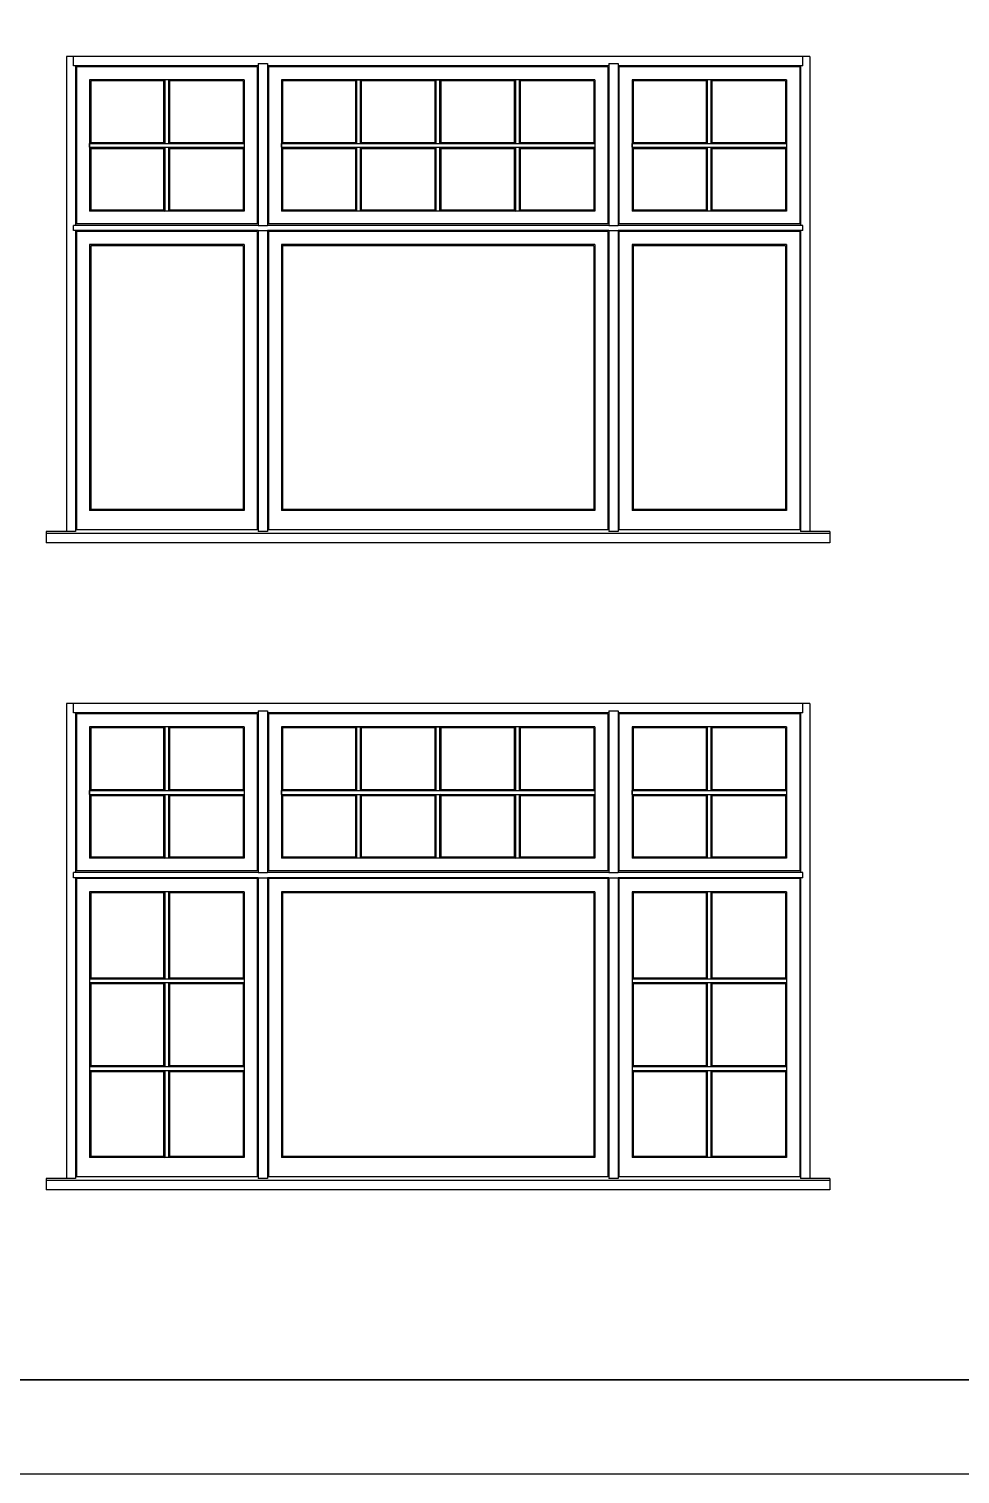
# Model space of a CAD drawing. Header units: inches. Extents: x 1985 to 11287, y 379 to 3234.
# Drawn here: x 9474.8 to 9613.8, y 1326.4 to 1542 of the extents above; entities that cross this region are included whole.
import ezdxf

# ---------------------------------------------------------------- set-up
doc = ezdxf.new("R2010")
doc.units = ezdxf.units.IN
doc.header["$MEASUREMENT"] = 0
doc.layers.add('elevation 99', color=7, linetype='CONTINUOUS')
doc.layers.add('separation 99', color=3, linetype='CONTINUOUS')

msp = doc.modelspace()

# ---------------------------------------------------------------- linework, layer by layer
at = {"layer": 'elevation 99'}
for p, q in [((9480.402047, 1537.869871), (9480.402047, 1512.680266)), ((9510.402029, 1537.869871), (9480.402047, 1537.869871)), ((9481.464547, 1536.494869), (9481.464547, 1537.869871)), ((9562.71451, 1537.869871), (9509.027029, 1537.869871)), ((9591.339492, 1537.869871), (9561.33951, 1537.869871)), ((9590.276992, 1536.494869), (9590.276992, 1537.869871)), ((9591.339492, 1537.869871), (9591.339492, 1512.680266)), ((9509.027029, 1536.494869), (9481.464547, 1536.494869)), ((9481.777047, 1536.494869), (9481.777047, 1512.680266)), ((9481.920453, 1536.351183), (9481.920453, 1512.930732)), ((9508.883343, 1536.351183), (9481.920453, 1536.351183)), ((9508.883343, 1536.351183), (9508.883343, 1512.930732)), ((9509.027029, 1536.807369), (9509.027029, 1512.680266)), ((9509.027029, 1536.807369), (9510.402029, 1536.807369)), ((9509.027029, 1536.494869), (9509.027029, 1512.680266)), ((9510.402029, 1536.807369), (9510.402029, 1512.680266)), ((9510.402029, 1536.494869), (9510.402029, 1512.680266)), ((9561.33951, 1536.494869), (9510.402029, 1536.494869)), ((9510.545435, 1536.351183), (9510.545435, 1512.930732)), ((9561.195825, 1536.351183), (9510.545435, 1536.351183)), ((9561.195825, 1536.351183), (9561.195825, 1512.930732)), ((9561.33951, 1536.807369), (9561.33951, 1512.680266)), ((9561.33951, 1536.807369), (9562.71451, 1536.807369)), ((9561.33951, 1536.494869), (9561.33951, 1512.680266)), ((9562.71451, 1536.807369), (9562.71451, 1512.680266)), ((9562.71451, 1536.494869), (9562.71451, 1512.680266)), ((9590.276992, 1536.494869), (9562.71451, 1536.494869)), ((9562.857917, 1536.351183), (9562.857917, 1512.930732)), ((9589.820806, 1536.351183), (9562.857917, 1536.351183)), ((9589.820806, 1536.351183), (9589.820806, 1512.930732)), ((9589.964492, 1536.494869), (9589.964492, 1512.680266)), ((9483.866333, 1534.405583), (9483.866333, 1514.813675)), ((9506.937743, 1534.405583), (9483.866333, 1534.405583)), ((9484.027047, 1534.244869), (9484.027047, 1525.047129)), ((9494.959506, 1534.244869), (9484.027047, 1534.244869)), ((9494.959506, 1534.244869), (9495.12022, 1534.405583)), ((9494.959506, 1525.047129), (9494.959506, 1534.244869)), ((9495.12022, 1524.886415), (9495.12022, 1534.405583)), ((9495.673791, 1534.405583), (9495.834506, 1534.244869)), ((9495.673791, 1524.886415), (9495.673791, 1534.405583)), ((9506.777029, 1534.244869), (9495.834506, 1534.244869)), ((9495.834506, 1525.047129), (9495.834506, 1534.244869)), ((9506.777029, 1534.244869), (9506.777029, 1525.047129)), ((9506.937743, 1534.405583), (9506.937743, 1514.813675)), ((9512.491314, 1534.405583), (9512.491314, 1514.813675)), ((9559.250225, 1534.405583), (9512.491314, 1534.405583)), ((9512.652029, 1534.244869), (9512.652029, 1525.047129)), ((9523.584487, 1534.244869), (9512.652029, 1534.244869)), ((9523.584487, 1534.244869), (9523.745202, 1534.405583)), ((9523.584487, 1525.047129), (9523.584487, 1534.244869)), ((9523.745202, 1534.405583), (9524.298773, 1534.405583)), ((9523.745202, 1524.886415), (9523.745202, 1534.405583)), ((9524.298773, 1534.405583), (9524.459487, 1534.244869)), ((9524.298773, 1524.886415), (9524.298773, 1534.405583)), ((9535.43327, 1534.244869), (9524.459487, 1534.244869)), ((9524.459487, 1525.047129), (9524.459487, 1534.244869)), ((9535.43327, 1534.244869), (9535.593984, 1534.405583)), ((9535.43327, 1525.047129), (9535.43327, 1534.244869)), ((9535.593984, 1534.405583), (9536.147555, 1534.405583)), ((9535.593984, 1524.886415), (9535.593984, 1534.405583)), ((9536.147555, 1534.405583), (9536.30827, 1534.244869)), ((9536.147555, 1524.886415), (9536.147555, 1534.405583)), ((9547.282052, 1534.244869), (9536.30827, 1534.244869)), ((9536.30827, 1525.047129), (9536.30827, 1534.244869)), ((9547.442766, 1534.405583), (9547.282052, 1534.244869)), ((9547.282052, 1525.047129), (9547.282052, 1534.244869)), ((9547.996337, 1534.405583), (9547.442766, 1534.405583)), ((9547.442766, 1524.886415), (9547.442766, 1534.405583)), ((9548.157052, 1534.244869), (9547.996337, 1534.405583)), ((9547.996337, 1524.886415), (9547.996337, 1534.405583)), ((9559.08951, 1534.244869), (9548.157052, 1534.244869)), ((9548.157052, 1525.047129), (9548.157052, 1534.244869)), ((9559.08951, 1534.244869), (9559.08951, 1525.047129)), ((9559.250225, 1534.405583), (9559.250225, 1514.813675)), ((9564.803796, 1534.405583), (9564.803796, 1514.813675)), ((9587.875207, 1534.405583), (9564.803796, 1534.405583)), ((9564.96451, 1534.244869), (9564.96451, 1525.047129)), ((9575.896969, 1534.244869), (9564.96451, 1534.244869)), ((9575.896969, 1534.244869), (9576.057683, 1534.405583)), ((9575.896969, 1525.047129), (9575.896969, 1534.244869)), ((9576.057683, 1524.886415), (9576.057683, 1534.405583)), ((9576.611255, 1534.405583), (9576.771969, 1534.244869)), ((9576.611255, 1524.886415), (9576.611255, 1534.405583)), ((9587.714492, 1534.244869), (9576.771969, 1534.244869)), ((9576.771969, 1525.047129), (9576.771969, 1534.244869)), ((9587.714492, 1534.244869), (9587.714492, 1525.047129)), ((9587.875207, 1534.405583), (9587.875207, 1514.813675)), ((9484.027047, 1525.047129), (9483.866333, 1524.886415)), ((9483.866333, 1524.886415), (9495.12022, 1524.886415)), ((9483.866333, 1524.332843), (9483.866333, 1524.886415)), ((9483.866333, 1524.332843), (9495.12022, 1524.332843)), ((9483.866333, 1524.332843), (9484.027047, 1524.172129)), ((9484.027047, 1525.047129), (9494.959506, 1525.047129)), ((9494.959506, 1525.047129), (9495.12022, 1524.886415)), ((9494.959506, 1524.172129), (9495.12022, 1524.332843)), ((9495.12022, 1524.886415), (9495.673791, 1524.886415)), ((9495.12022, 1514.813675), (9495.12022, 1524.332843)), ((9495.12022, 1524.332843), (9495.673791, 1524.332843)), ((9495.834506, 1525.047129), (9495.673791, 1524.886415)), ((9495.673791, 1524.886415), (9506.937743, 1524.886415)), ((9495.673791, 1514.813675), (9495.673791, 1524.332843)), ((9495.673791, 1524.332843), (9506.937743, 1524.332843)), ((9495.834506, 1524.172129), (9495.673791, 1524.332843)), ((9495.834506, 1525.047129), (9506.777029, 1525.047129)), ((9506.777029, 1525.047129), (9506.937743, 1524.886415)), ((9506.937743, 1524.332843), (9506.777029, 1524.172129)), ((9512.652029, 1525.047129), (9512.491314, 1524.886415)), ((9512.491314, 1524.886415), (9523.745202, 1524.886415)), ((9512.491314, 1524.332843), (9512.491314, 1524.886415)), ((9512.491314, 1524.332843), (9523.745202, 1524.332843)), ((9512.491314, 1524.332843), (9512.652029, 1524.172129)), ((9512.652029, 1525.047129), (9523.584487, 1525.047129)), ((9523.584487, 1525.047129), (9523.745202, 1524.886415)), ((9523.584487, 1524.172129), (9523.745202, 1524.332843)), ((9523.745202, 1524.886415), (9524.298773, 1524.886415)), ((9523.745202, 1514.813675), (9523.745202, 1524.332843)), ((9523.745202, 1524.332843), (9524.298773, 1524.332843)), ((9524.459487, 1525.047129), (9524.298773, 1524.886415)), ((9524.298773, 1524.886415), (9535.593984, 1524.886415)), ((9524.298773, 1514.813675), (9524.298773, 1524.332843)), ((9524.298773, 1524.332843), (9535.593984, 1524.332843)), ((9524.459487, 1524.172129), (9524.298773, 1524.332843)), ((9524.459487, 1525.047129), (9535.43327, 1525.047129)), ((9535.43327, 1525.047129), (9535.593984, 1524.886415)), ((9535.43327, 1524.172129), (9535.593984, 1524.332843)), ((9535.593984, 1524.886415), (9536.147555, 1524.886415)), ((9535.593984, 1514.813675), (9535.593984, 1524.332843)), ((9535.593984, 1524.332843), (9536.147555, 1524.332843)), ((9536.30827, 1525.047129), (9536.147555, 1524.886415)), ((9536.147555, 1524.886415), (9547.442766, 1524.886415)), ((9536.147555, 1524.332843), (9547.442766, 1524.332843)), ((9536.147555, 1514.813675), (9536.147555, 1524.332843)), ((9536.30827, 1524.172129), (9536.147555, 1524.332843)), ((9536.30827, 1525.047129), (9547.282052, 1525.047129)), ((9547.282052, 1525.047129), (9547.442766, 1524.886415)), ((9547.282052, 1524.172129), (9547.442766, 1524.332843)), ((9547.442766, 1524.886415), (9547.996337, 1524.886415)), ((9547.442766, 1514.813675), (9547.442766, 1524.332843)), ((9547.442766, 1524.332843), (9547.996337, 1524.332843)), ((9548.157052, 1525.047129), (9547.996337, 1524.886415)), ((9547.996337, 1524.886415), (9559.250225, 1524.886415)), ((9547.996337, 1524.332843), (9559.250225, 1524.332843)), ((9547.996337, 1514.813675), (9547.996337, 1524.332843)), ((9548.157052, 1524.172129), (9547.996337, 1524.332843)), ((9548.157052, 1525.047129), (9559.08951, 1525.047129)), ((9559.08951, 1525.047129), (9559.250225, 1524.886415)), ((9559.250225, 1524.332843), (9559.08951, 1524.172129)), ((9564.96451, 1525.047129), (9564.803796, 1524.886415)), ((9564.803796, 1524.886415), (9576.057683, 1524.886415)), ((9564.803796, 1524.332843), (9564.803796, 1524.886415)), ((9564.803796, 1524.332843), (9576.057683, 1524.332843)), ((9564.803796, 1524.332843), (9564.96451, 1524.172129)), ((9564.96451, 1525.047129), (9575.896969, 1525.047129)), ((9575.896969, 1525.047129), (9576.057683, 1524.886415)), ((9575.896969, 1524.172129), (9576.057683, 1524.332843)), ((9576.057683, 1524.886415), (9576.611255, 1524.886415)), ((9576.057683, 1514.813675), (9576.057683, 1524.332843)), ((9576.057683, 1524.332843), (9576.611255, 1524.332843)), ((9576.771969, 1525.047129), (9576.611255, 1524.886415)), ((9576.611255, 1524.886415), (9587.875207, 1524.886415)), ((9576.611255, 1514.813675), (9576.611255, 1524.332843)), ((9576.611255, 1524.332843), (9587.875207, 1524.332843)), ((9576.771969, 1524.172129), (9576.611255, 1524.332843)), ((9576.771969, 1525.047129), (9587.714492, 1525.047129)), ((9587.714492, 1525.047129), (9587.875207, 1524.886415)), ((9587.875207, 1524.332843), (9587.714492, 1524.172129)), ((9484.027047, 1524.172129), (9484.027047, 1514.974389)), ((9484.027047, 1524.172129), (9494.959506, 1524.172129)), ((9494.959506, 1514.974389), (9494.959506, 1524.172129)), ((9495.834506, 1514.974389), (9495.834506, 1524.172129)), ((9495.834506, 1524.172129), (9506.777029, 1524.172129)), ((9506.777029, 1524.172129), (9506.777029, 1514.974389)), ((9512.652029, 1524.172129), (9512.652029, 1514.974389)), ((9512.652029, 1524.172129), (9523.584487, 1524.172129)), ((9523.584487, 1514.974389), (9523.584487, 1524.172129)), ((9524.459487, 1514.974389), (9524.459487, 1524.172129)), ((9524.459487, 1524.172129), (9535.43327, 1524.172129)), ((9535.43327, 1514.974389), (9535.43327, 1524.172129)), ((9536.30827, 1524.172129), (9547.282052, 1524.172129)), ((9536.30827, 1514.974389), (9536.30827, 1524.172129)), ((9547.282052, 1514.974389), (9547.282052, 1524.172129)), ((9548.157052, 1524.172129), (9559.08951, 1524.172129)), ((9548.157052, 1514.974389), (9548.157052, 1524.172129)), ((9559.08951, 1524.172129), (9559.08951, 1514.974389)), ((9564.96451, 1524.172129), (9564.96451, 1514.974389)), ((9564.96451, 1524.172129), (9575.896969, 1524.172129)), ((9575.896969, 1514.974389), (9575.896969, 1524.172129)), ((9576.771969, 1514.974389), (9576.771969, 1524.172129)), ((9576.771969, 1524.172129), (9587.714492, 1524.172129)), ((9587.714492, 1524.172129), (9587.714492, 1514.974389)), ((9506.937743, 1514.813675), (9483.866333, 1514.813675)), ((9494.959506, 1514.974389), (9484.027047, 1514.974389)), ((9494.959506, 1514.974389), (9495.12022, 1514.813675)), ((9495.834506, 1514.974389), (9495.673791, 1514.813675)), ((9506.777029, 1514.974389), (9495.834506, 1514.974389)), ((9559.250225, 1514.813675), (9512.491314, 1514.813675)), ((9523.584487, 1514.974389), (9512.652029, 1514.974389)), ((9523.584487, 1514.974389), (9523.745202, 1514.813675)), ((9524.459487, 1514.974389), (9524.298773, 1514.813675)), ((9535.43327, 1514.974389), (9524.459487, 1514.974389)), ((9535.43327, 1514.974389), (9535.593984, 1514.813675)), ((9536.30827, 1514.974389), (9536.147555, 1514.813675)), ((9547.282052, 1514.974389), (9536.30827, 1514.974389)), ((9547.282052, 1514.974389), (9547.442766, 1514.813675)), ((9548.157052, 1514.974389), (9547.996337, 1514.813675)), ((9559.08951, 1514.974389), (9548.157052, 1514.974389)), ((9587.875207, 1514.813675), (9564.803796, 1514.813675)), ((9575.896969, 1514.974389), (9564.96451, 1514.974389)), ((9575.896969, 1514.974389), (9576.057683, 1514.813675)), ((9576.771969, 1514.974389), (9576.611255, 1514.813675)), ((9587.714492, 1514.974389), (9576.771969, 1514.974389)), ((9480.402047, 1512.680266), (9480.402047, 1467.023959)), ((9509.027029, 1512.680266), (9481.464547, 1512.680266)), ((9481.464547, 1511.900064), (9481.464547, 1512.680266)), ((9509.027029, 1511.900064), (9481.464547, 1511.900064)), ((9481.777047, 1511.900064), (9481.777047, 1467.023959)), ((9508.883343, 1512.930732), (9481.920453, 1512.930732)), ((9481.920453, 1511.756378), (9481.920453, 1467.274426)), ((9508.883343, 1511.756378), (9481.920453, 1511.756378)), ((9508.883343, 1511.756378), (9508.883343, 1467.274426)), ((9509.027029, 1512.680266), (9510.402029, 1512.680266)), ((9509.027029, 1511.900064), (9509.027029, 1467.023959)), ((9509.027029, 1511.900064), (9509.027029, 1467.023959)), ((9509.027029, 1511.900064), (9510.402029, 1511.900064)), ((9561.33951, 1512.680266), (9510.402029, 1512.680266)), ((9510.402029, 1511.900064), (9510.402029, 1467.023959)), ((9510.402029, 1511.900064), (9510.402029, 1467.023959)), ((9561.33951, 1511.900064), (9510.402029, 1511.900064)), ((9561.195825, 1512.930732), (9510.545435, 1512.930732)), ((9510.545435, 1511.756378), (9510.545435, 1467.274426)), ((9561.195825, 1511.756378), (9510.545435, 1511.756378)), ((9561.195825, 1511.756378), (9561.195825, 1467.274426)), ((9561.33951, 1512.680266), (9562.71451, 1512.680266)), ((9561.33951, 1511.900064), (9561.33951, 1467.023959)), ((9561.33951, 1511.900064), (9561.33951, 1467.023959)), ((9561.33951, 1511.900064), (9562.71451, 1511.900064)), ((9590.276992, 1512.680266), (9562.71451, 1512.680266)), ((9562.71451, 1511.900064), (9562.71451, 1467.023959)), ((9562.71451, 1511.900064), (9562.71451, 1467.023959)), ((9590.276992, 1511.900064), (9562.71451, 1511.900064)), ((9589.820806, 1512.930732), (9562.857917, 1512.930732)), ((9562.857917, 1511.756378), (9562.857917, 1467.274426)), ((9589.820806, 1511.756378), (9562.857917, 1511.756378)), ((9589.820806, 1511.756378), (9589.820806, 1467.274426)), ((9589.964492, 1511.900064), (9589.964492, 1467.023959)), ((9590.276992, 1511.900064), (9590.276992, 1512.680266)), ((9591.339492, 1512.680266), (9591.339492, 1467.023959)), ((9483.866333, 1509.810778), (9483.866333, 1470.157368)), ((9506.937743, 1509.810778), (9483.866333, 1509.810778)), ((9484.027047, 1509.650064), (9484.027047, 1470.318082)), ((9506.777029, 1509.650064), (9484.027047, 1509.650064)), ((9506.777029, 1509.650064), (9506.777029, 1470.318082)), ((9506.937743, 1509.810778), (9506.937743, 1470.157368)), ((9512.491314, 1509.810778), (9512.491314, 1470.157368)), ((9559.250225, 1509.810778), (9512.491314, 1509.810778)), ((9512.652029, 1509.650064), (9512.652029, 1470.318082)), ((9559.08951, 1509.650064), (9512.652029, 1509.650064)), ((9559.08951, 1509.650064), (9559.08951, 1470.318082)), ((9559.250225, 1509.810778), (9559.250225, 1470.157368)), ((9564.803796, 1509.810778), (9564.803796, 1470.157368)), ((9587.875207, 1509.810778), (9564.803796, 1509.810778)), ((9564.96451, 1509.650064), (9564.96451, 1470.318082)), ((9587.714492, 1509.650064), (9564.96451, 1509.650064)), ((9587.714492, 1509.650064), (9587.714492, 1470.318082)), ((9587.875207, 1509.810778), (9587.875207, 1470.157368)), ((9506.937743, 1470.157368), (9483.866333, 1470.157368)), ((9506.777029, 1470.318082), (9484.027047, 1470.318082)), ((9559.250225, 1470.157368), (9512.491314, 1470.157368)), ((9559.08951, 1470.318082), (9512.652029, 1470.318082)), ((9587.875207, 1470.157368), (9564.803796, 1470.157368)), ((9587.714492, 1470.318082), (9564.96451, 1470.318082)), ((9481.777047, 1467.023959), (9477.402047, 1467.023959)), ((9477.402047, 1467.023959), (9477.402047, 1465.341216)), ((9513.402029, 1466.737427), (9477.402047, 1466.737427)), ((9508.883343, 1467.274426), (9481.920453, 1467.274426)), ((9565.71451, 1466.737427), (9506.027029, 1466.737427)), ((9510.402029, 1467.023959), (9509.027029, 1467.023959)), ((9561.195825, 1467.274426), (9510.545435, 1467.274426)), ((9594.339492, 1466.737427), (9558.33951, 1466.737427)), ((9562.71451, 1467.023959), (9561.33951, 1467.023959)), ((9589.820806, 1467.274426), (9562.857917, 1467.274426)), ((9594.339492, 1467.023959), (9589.964492, 1467.023959)), ((9594.339492, 1467.023959), (9594.339492, 1465.341216)), ((9513.402029, 1465.341216), (9477.402047, 1465.341216)), ((9565.71451, 1465.341216), (9506.027029, 1465.341216)), ((9594.339492, 1465.341216), (9558.33951, 1465.341216)), ((9480.402047, 1441.341225), (9480.402047, 1416.15162)), ((9510.402029, 1441.341225), (9480.402047, 1441.341225)), ((9481.464547, 1439.966223), (9481.464547, 1441.341225)), ((9562.71451, 1441.341225), (9509.027029, 1441.341225)), ((9509.027029, 1440.278723), (9509.027029, 1416.15162)), ((9509.027029, 1440.278723), (9510.402029, 1440.278723)), ((9510.402029, 1440.278723), (9510.402029, 1416.15162)), ((9591.339492, 1441.341225), (9561.33951, 1441.341225)), ((9561.33951, 1440.278723), (9561.33951, 1416.15162)), ((9561.33951, 1440.278723), (9562.71451, 1440.278723)), ((9562.71451, 1440.278723), (9562.71451, 1416.15162)), ((9590.276992, 1439.966223), (9590.276992, 1441.341225)), ((9591.339492, 1441.341225), (9591.339492, 1416.15162)), ((9509.027029, 1439.966223), (9481.464547, 1439.966223)), ((9481.777047, 1439.966223), (9481.777047, 1416.15162)), ((9481.920453, 1439.822537), (9481.920453, 1416.402087)), ((9508.883343, 1439.822537), (9481.920453, 1439.822537)), ((9508.883343, 1439.822537), (9508.883343, 1416.402087)), ((9509.027029, 1439.966223), (9509.027029, 1416.15162)), ((9510.402029, 1439.966223), (9510.402029, 1416.15162)), ((9561.33951, 1439.966223), (9510.402029, 1439.966223)), ((9510.545435, 1439.822537), (9510.545435, 1416.402087)), ((9561.195825, 1439.822537), (9510.545435, 1439.822537)), ((9561.195825, 1439.822537), (9561.195825, 1416.402087)), ((9561.33951, 1439.966223), (9561.33951, 1416.15162)), ((9562.71451, 1439.966223), (9562.71451, 1416.15162)), ((9590.276992, 1439.966223), (9562.71451, 1439.966223)), ((9562.857917, 1439.822537), (9562.857917, 1416.402087)), ((9589.820806, 1439.822537), (9562.857917, 1439.822537)), ((9589.820806, 1439.822537), (9589.820806, 1416.402087)), ((9589.964492, 1439.966223), (9589.964492, 1416.15162)), ((9483.866333, 1437.876937), (9483.866333, 1418.285029)), ((9506.937743, 1437.876937), (9483.866333, 1437.876937)), ((9484.027047, 1437.716223), (9484.027047, 1428.518483)), ((9494.959506, 1437.716223), (9484.027047, 1437.716223)), ((9494.959506, 1437.716223), (9495.12022, 1437.876937)), ((9494.959506, 1428.518483), (9494.959506, 1437.716223)), ((9495.12022, 1428.357769), (9495.12022, 1437.876937)), ((9495.673791, 1437.876937), (9495.834506, 1437.716223)), ((9495.673791, 1428.357769), (9495.673791, 1437.876937)), ((9506.777029, 1437.716223), (9495.834506, 1437.716223)), ((9495.834506, 1428.518483), (9495.834506, 1437.716223)), ((9506.777029, 1437.716223), (9506.777029, 1428.518483)), ((9506.937743, 1437.876937), (9506.937743, 1418.285029)), ((9512.491314, 1437.876937), (9512.491314, 1418.285029)), ((9559.250225, 1437.876937), (9512.491314, 1437.876937)), ((9512.652029, 1437.716223), (9512.652029, 1428.518483)), ((9523.584487, 1437.716223), (9512.652029, 1437.716223)), ((9523.584487, 1437.716223), (9523.745202, 1437.876937)), ((9523.584487, 1428.518483), (9523.584487, 1437.716223)), ((9523.745202, 1437.876937), (9524.298773, 1437.876937)), ((9523.745202, 1428.357769), (9523.745202, 1437.876937)), ((9524.298773, 1437.876937), (9524.459487, 1437.716223)), ((9524.298773, 1428.357769), (9524.298773, 1437.876937)), ((9535.43327, 1437.716223), (9524.459487, 1437.716223)), ((9524.459487, 1428.518483), (9524.459487, 1437.716223)), ((9535.43327, 1437.716223), (9535.593984, 1437.876937)), ((9535.43327, 1428.518483), (9535.43327, 1437.716223)), ((9535.593984, 1437.876937), (9536.147555, 1437.876937)), ((9535.593984, 1428.357769), (9535.593984, 1437.876937)), ((9536.147555, 1437.876937), (9536.30827, 1437.716223)), ((9536.147555, 1428.357769), (9536.147555, 1437.876937)), ((9547.282052, 1437.716223), (9536.30827, 1437.716223)), ((9536.30827, 1428.518483), (9536.30827, 1437.716223)), ((9547.442766, 1437.876937), (9547.282052, 1437.716223)), ((9547.282052, 1428.518483), (9547.282052, 1437.716223)), ((9547.996337, 1437.876937), (9547.442766, 1437.876937)), ((9547.442766, 1428.357769), (9547.442766, 1437.876937)), ((9548.157052, 1437.716223), (9547.996337, 1437.876937)), ((9547.996337, 1428.357769), (9547.996337, 1437.876937)), ((9559.08951, 1437.716223), (9548.157052, 1437.716223)), ((9548.157052, 1428.518483), (9548.157052, 1437.716223)), ((9559.08951, 1437.716223), (9559.08951, 1428.518483)), ((9559.250225, 1437.876937), (9559.250225, 1418.285029)), ((9564.803796, 1437.876937), (9564.803796, 1418.285029)), ((9587.875207, 1437.876937), (9564.803796, 1437.876937)), ((9564.96451, 1437.716223), (9564.96451, 1428.518483)), ((9575.896969, 1437.716223), (9564.96451, 1437.716223)), ((9575.896969, 1437.716223), (9576.057683, 1437.876937)), ((9575.896969, 1428.518483), (9575.896969, 1437.716223)), ((9576.057683, 1428.357769), (9576.057683, 1437.876937)), ((9576.611255, 1437.876937), (9576.771969, 1437.716223)), ((9576.611255, 1428.357769), (9576.611255, 1437.876937)), ((9587.714492, 1437.716223), (9576.771969, 1437.716223)), ((9576.771969, 1428.518483), (9576.771969, 1437.716223)), ((9587.714492, 1437.716223), (9587.714492, 1428.518483)), ((9587.875207, 1437.876937), (9587.875207, 1418.285029)), ((9484.027047, 1428.518483), (9483.866333, 1428.357769)), ((9483.866333, 1428.357769), (9495.12022, 1428.357769)), ((9483.866333, 1427.804197), (9483.866333, 1428.357769)), ((9483.866333, 1427.804197), (9495.12022, 1427.804197)), ((9483.866333, 1427.804197), (9484.027047, 1427.643483)), ((9484.027047, 1428.518483), (9494.959506, 1428.518483)), ((9484.027047, 1427.643483), (9484.027047, 1418.445743)), ((9484.027047, 1427.643483), (9494.959506, 1427.643483)), ((9494.959506, 1428.518483), (9495.12022, 1428.357769)), ((9494.959506, 1427.643483), (9495.12022, 1427.804197)), ((9494.959506, 1418.445743), (9494.959506, 1427.643483)), ((9495.12022, 1428.357769), (9495.673791, 1428.357769)), ((9495.12022, 1418.285029), (9495.12022, 1427.804197)), ((9495.12022, 1427.804197), (9495.673791, 1427.804197)), ((9495.834506, 1428.518483), (9495.673791, 1428.357769)), ((9495.673791, 1428.357769), (9506.937743, 1428.357769)), ((9495.673791, 1418.285029), (9495.673791, 1427.804197)), ((9495.673791, 1427.804197), (9506.937743, 1427.804197)), ((9495.834506, 1427.643483), (9495.673791, 1427.804197)), ((9495.834506, 1428.518483), (9506.777029, 1428.518483)), ((9495.834506, 1418.445743), (9495.834506, 1427.643483)), ((9495.834506, 1427.643483), (9506.777029, 1427.643483)), ((9506.777029, 1428.518483), (9506.937743, 1428.357769)), ((9506.937743, 1427.804197), (9506.777029, 1427.643483)), ((9506.777029, 1427.643483), (9506.777029, 1418.445743)), ((9512.652029, 1428.518483), (9512.491314, 1428.357769)), ((9512.491314, 1428.357769), (9523.745202, 1428.357769)), ((9512.491314, 1427.804197), (9512.491314, 1428.357769)), ((9512.491314, 1427.804197), (9523.745202, 1427.804197)), ((9512.491314, 1427.804197), (9512.652029, 1427.643483)), ((9512.652029, 1428.518483), (9523.584487, 1428.518483)), ((9512.652029, 1427.643483), (9512.652029, 1418.445743)), ((9512.652029, 1427.643483), (9523.584487, 1427.643483)), ((9523.584487, 1428.518483), (9523.745202, 1428.357769)), ((9523.584487, 1427.643483), (9523.745202, 1427.804197)), ((9523.584487, 1418.445743), (9523.584487, 1427.643483)), ((9523.745202, 1428.357769), (9524.298773, 1428.357769)), ((9523.745202, 1418.285029), (9523.745202, 1427.804197)), ((9523.745202, 1427.804197), (9524.298773, 1427.804197)), ((9524.459487, 1428.518483), (9524.298773, 1428.357769)), ((9524.298773, 1428.357769), (9535.593984, 1428.357769)), ((9524.298773, 1418.285029), (9524.298773, 1427.804197)), ((9524.298773, 1427.804197), (9535.593984, 1427.804197)), ((9524.459487, 1427.643483), (9524.298773, 1427.804197)), ((9524.459487, 1428.518483), (9535.43327, 1428.518483)), ((9524.459487, 1418.445743), (9524.459487, 1427.643483)), ((9524.459487, 1427.643483), (9535.43327, 1427.643483)), ((9535.43327, 1428.518483), (9535.593984, 1428.357769)), ((9535.43327, 1427.643483), (9535.593984, 1427.804197)), ((9535.43327, 1418.445743), (9535.43327, 1427.643483)), ((9535.593984, 1428.357769), (9536.147555, 1428.357769)), ((9535.593984, 1418.285029), (9535.593984, 1427.804197)), ((9535.593984, 1427.804197), (9536.147555, 1427.804197)), ((9536.30827, 1428.518483), (9536.147555, 1428.357769)), ((9536.147555, 1428.357769), (9547.442766, 1428.357769)), ((9536.147555, 1427.804197), (9547.442766, 1427.804197)), ((9536.147555, 1418.285029), (9536.147555, 1427.804197)), ((9536.30827, 1427.643483), (9536.147555, 1427.804197)), ((9536.30827, 1428.518483), (9547.282052, 1428.518483)), ((9536.30827, 1427.643483), (9547.282052, 1427.643483)), ((9536.30827, 1418.445743), (9536.30827, 1427.643483)), ((9547.282052, 1428.518483), (9547.442766, 1428.357769)), ((9547.282052, 1427.643483), (9547.442766, 1427.804197)), ((9547.282052, 1418.445743), (9547.282052, 1427.643483)), ((9547.442766, 1428.357769), (9547.996337, 1428.357769)), ((9547.442766, 1418.285029), (9547.442766, 1427.804197)), ((9547.442766, 1427.804197), (9547.996337, 1427.804197)), ((9548.157052, 1428.518483), (9547.996337, 1428.357769)), ((9547.996337, 1428.357769), (9559.250225, 1428.357769)), ((9547.996337, 1427.804197), (9559.250225, 1427.804197)), ((9547.996337, 1418.285029), (9547.996337, 1427.804197)), ((9548.157052, 1427.643483), (9547.996337, 1427.804197)), ((9548.157052, 1428.518483), (9559.08951, 1428.518483)), ((9548.157052, 1427.643483), (9559.08951, 1427.643483)), ((9548.157052, 1418.445743), (9548.157052, 1427.643483)), ((9559.08951, 1428.518483), (9559.250225, 1428.357769)), ((9559.250225, 1427.804197), (9559.08951, 1427.643483)), ((9559.08951, 1427.643483), (9559.08951, 1418.445743)), ((9564.96451, 1428.518483), (9564.803796, 1428.357769)), ((9564.803796, 1428.357769), (9576.057683, 1428.357769)), ((9564.803796, 1427.804197), (9564.803796, 1428.357769)), ((9564.803796, 1427.804197), (9576.057683, 1427.804197)), ((9564.803796, 1427.804197), (9564.96451, 1427.643483)), ((9564.96451, 1428.518483), (9575.896969, 1428.518483)), ((9564.96451, 1427.643483), (9564.96451, 1418.445743)), ((9564.96451, 1427.643483), (9575.896969, 1427.643483)), ((9575.896969, 1428.518483), (9576.057683, 1428.357769)), ((9575.896969, 1427.643483), (9576.057683, 1427.804197)), ((9575.896969, 1418.445743), (9575.896969, 1427.643483)), ((9576.057683, 1428.357769), (9576.611255, 1428.357769)), ((9576.057683, 1418.285029), (9576.057683, 1427.804197)), ((9576.057683, 1427.804197), (9576.611255, 1427.804197)), ((9576.771969, 1428.518483), (9576.611255, 1428.357769)), ((9576.611255, 1428.357769), (9587.875207, 1428.357769)), ((9576.611255, 1418.285029), (9576.611255, 1427.804197)), ((9576.611255, 1427.804197), (9587.875207, 1427.804197)), ((9576.771969, 1427.643483), (9576.611255, 1427.804197)), ((9576.771969, 1428.518483), (9587.714492, 1428.518483)), ((9576.771969, 1418.445743), (9576.771969, 1427.643483)), ((9576.771969, 1427.643483), (9587.714492, 1427.643483)), ((9587.714492, 1428.518483), (9587.875207, 1428.357769)), ((9587.875207, 1427.804197), (9587.714492, 1427.643483)), ((9587.714492, 1427.643483), (9587.714492, 1418.445743)), ((9506.937743, 1418.285029), (9483.866333, 1418.285029)), ((9494.959506, 1418.445743), (9484.027047, 1418.445743)), ((9494.959506, 1418.445743), (9495.12022, 1418.285029)), ((9495.834506, 1418.445743), (9495.673791, 1418.285029)), ((9506.777029, 1418.445743), (9495.834506, 1418.445743)), ((9559.250225, 1418.285029), (9512.491314, 1418.285029)), ((9523.584487, 1418.445743), (9512.652029, 1418.445743)), ((9523.584487, 1418.445743), (9523.745202, 1418.285029)), ((9524.459487, 1418.445743), (9524.298773, 1418.285029)), ((9535.43327, 1418.445743), (9524.459487, 1418.445743)), ((9535.43327, 1418.445743), (9535.593984, 1418.285029)), ((9536.30827, 1418.445743), (9536.147555, 1418.285029)), ((9547.282052, 1418.445743), (9536.30827, 1418.445743)), ((9547.282052, 1418.445743), (9547.442766, 1418.285029)), ((9548.157052, 1418.445743), (9547.996337, 1418.285029)), ((9559.08951, 1418.445743), (9548.157052, 1418.445743)), ((9587.875207, 1418.285029), (9564.803796, 1418.285029)), ((9575.896969, 1418.445743), (9564.96451, 1418.445743)), ((9575.896969, 1418.445743), (9576.057683, 1418.285029)), ((9576.771969, 1418.445743), (9576.611255, 1418.285029)), ((9587.714492, 1418.445743), (9576.771969, 1418.445743)), ((9480.402047, 1416.15162), (9480.402047, 1370.495313)), ((9509.027029, 1416.15162), (9481.464547, 1416.15162)), ((9481.464547, 1415.371418), (9481.464547, 1416.15162)), ((9509.027029, 1415.371418), (9481.464547, 1415.371418)), ((9481.777047, 1415.371418), (9481.777047, 1370.495313)), ((9508.883343, 1416.402087), (9481.920453, 1416.402087)), ((9481.920453, 1415.227732), (9481.920453, 1370.74578)), ((9508.883343, 1415.227732), (9481.920453, 1415.227732)), ((9508.883343, 1415.227732), (9508.883343, 1370.74578)), ((9509.027029, 1416.15162), (9510.402029, 1416.15162)), ((9509.027029, 1415.371418), (9509.027029, 1370.495313)), ((9509.027029, 1415.371418), (9509.027029, 1370.495313)), ((9509.027029, 1415.371418), (9510.402029, 1415.371418)), ((9561.33951, 1416.15162), (9510.402029, 1416.15162)), ((9510.402029, 1415.371418), (9510.402029, 1370.495313)), ((9510.402029, 1415.371418), (9510.402029, 1370.495313)), ((9561.33951, 1415.371418), (9510.402029, 1415.371418)), ((9561.195825, 1416.402087), (9510.545435, 1416.402087)), ((9510.545435, 1415.227732), (9510.545435, 1370.74578)), ((9561.195825, 1415.227732), (9510.545435, 1415.227732)), ((9561.195825, 1415.227732), (9561.195825, 1370.74578)), ((9561.33951, 1416.15162), (9562.71451, 1416.15162)), ((9561.33951, 1415.371418), (9561.33951, 1370.495313)), ((9561.33951, 1415.371418), (9561.33951, 1370.495313)), ((9561.33951, 1415.371418), (9562.71451, 1415.371418)), ((9590.276992, 1416.15162), (9562.71451, 1416.15162)), ((9562.71451, 1415.371418), (9562.71451, 1370.495313)), ((9562.71451, 1415.371418), (9562.71451, 1370.495313)), ((9590.276992, 1415.371418), (9562.71451, 1415.371418)), ((9589.820806, 1416.402087), (9562.857917, 1416.402087)), ((9562.857917, 1415.227732), (9562.857917, 1370.74578)), ((9589.820806, 1415.227732), (9562.857917, 1415.227732)), ((9589.820806, 1415.227732), (9589.820806, 1370.74578)), ((9589.964492, 1415.371418), (9589.964492, 1370.495313)), ((9590.276992, 1415.371418), (9590.276992, 1416.15162)), ((9591.339492, 1416.15162), (9591.339492, 1370.495313)), ((9483.866333, 1413.282132), (9483.866333, 1373.628722)), ((9506.937743, 1413.282132), (9483.866333, 1413.282132)), ((9484.027047, 1413.121418), (9484.027047, 1400.45329)), ((9494.959506, 1413.121418), (9484.027047, 1413.121418)), ((9494.959506, 1413.121418), (9495.12022, 1413.282132)), ((9494.959506, 1400.45329), (9494.959506, 1413.121418)), ((9495.12022, 1400.292575), (9495.12022, 1413.282132)), ((9495.673791, 1413.282132), (9495.834506, 1413.121418)), ((9495.673791, 1400.292575), (9495.673791, 1413.282132)), ((9506.777029, 1413.121418), (9495.834506, 1413.121418)), ((9495.834506, 1400.45329), (9495.834506, 1413.121418)), ((9506.777029, 1413.121418), (9506.777029, 1400.45329)), ((9506.937743, 1413.282132), (9506.937743, 1373.628722)), ((9512.491314, 1413.282132), (9512.491314, 1373.628722)), ((9559.250225, 1413.282132), (9512.491314, 1413.282132)), ((9512.491314, 1413.282132), (9512.491314, 1373.628722)), ((9559.250225, 1413.282132), (9512.491314, 1413.282132)), ((9512.652029, 1413.121418), (9512.652029, 1373.789436)), ((9559.08951, 1413.121418), (9512.652029, 1413.121418)), ((9512.652029, 1413.121418), (9512.652029, 1373.789436)), ((9559.08951, 1413.121418), (9512.652029, 1413.121418)), ((9559.08951, 1413.121418), (9559.08951, 1373.789436)), ((9559.08951, 1413.121418), (9559.08951, 1373.789436)), ((9559.250225, 1413.282132), (9559.250225, 1373.628722)), ((9559.250225, 1413.282132), (9559.250225, 1373.628722)), ((9564.803796, 1413.282132), (9564.803796, 1373.628722)), ((9587.875207, 1413.282132), (9564.803796, 1413.282132)), ((9564.96451, 1413.121418), (9564.96451, 1400.45329)), ((9575.896969, 1413.121418), (9564.96451, 1413.121418)), ((9575.896969, 1413.121418), (9576.057683, 1413.282132)), ((9575.896969, 1400.45329), (9575.896969, 1413.121418)), ((9576.057683, 1400.292575), (9576.057683, 1413.282132)), ((9576.611255, 1413.282132), (9576.771969, 1413.121418)), ((9576.611255, 1400.292575), (9576.611255, 1413.282132)), ((9587.714492, 1413.121418), (9576.771969, 1413.121418)), ((9576.771969, 1400.45329), (9576.771969, 1413.121418)), ((9587.714492, 1413.121418), (9587.714492, 1400.45329)), ((9587.875207, 1413.282132), (9587.875207, 1373.628722)), ((9484.027047, 1400.45329), (9483.866333, 1400.292575)), ((9483.866333, 1400.292575), (9495.12022, 1400.292575)), ((9483.866333, 1399.739004), (9495.12022, 1399.739004)), ((9483.866333, 1399.739004), (9484.027047, 1399.57829)), ((9484.027047, 1400.45329), (9494.959506, 1400.45329)), ((9484.027047, 1399.57829), (9484.027047, 1387.342629)), ((9484.027047, 1399.57829), (9494.959506, 1399.57829)), ((9494.959506, 1400.45329), (9495.12022, 1400.292575)), ((9494.959506, 1399.57829), (9495.12022, 1399.739004)), ((9494.959506, 1387.342629), (9494.959506, 1399.57829)), ((9495.12022, 1400.292575), (9495.673791, 1400.292575)), ((9495.12022, 1399.739004), (9495.673791, 1399.739004)), ((9495.12022, 1387.181915), (9495.12022, 1399.739004)), ((9495.834506, 1400.45329), (9495.673791, 1400.292575)), ((9495.673791, 1400.292575), (9506.937743, 1400.292575)), ((9495.673791, 1399.739004), (9506.937743, 1399.739004)), ((9495.834506, 1399.57829), (9495.673791, 1399.739004)), ((9495.673791, 1387.181915), (9495.673791, 1399.739004)), ((9495.834506, 1400.45329), (9506.777029, 1400.45329)), ((9495.834506, 1387.342629), (9495.834506, 1399.57829)), ((9495.834506, 1399.57829), (9506.777029, 1399.57829)), ((9506.777029, 1400.45329), (9506.937743, 1400.292575)), ((9506.937743, 1399.739004), (9506.777029, 1399.57829)), ((9506.777029, 1399.57829), (9506.777029, 1387.342629)), ((9564.96451, 1400.45329), (9564.803796, 1400.292575)), ((9564.803796, 1400.292575), (9576.057683, 1400.292575)), ((9564.803796, 1399.739004), (9576.057683, 1399.739004)), ((9564.803796, 1399.739004), (9564.96451, 1399.57829)), ((9564.96451, 1400.45329), (9575.896969, 1400.45329)), ((9564.96451, 1399.57829), (9564.96451, 1387.342629)), ((9564.96451, 1399.57829), (9575.896969, 1399.57829)), ((9575.896969, 1400.45329), (9576.057683, 1400.292575)), ((9575.896969, 1399.57829), (9576.057683, 1399.739004)), ((9575.896969, 1387.342629), (9575.896969, 1399.57829)), ((9576.057683, 1400.292575), (9576.611255, 1400.292575)), ((9576.057683, 1399.739004), (9576.611255, 1399.739004)), ((9576.057683, 1387.181915), (9576.057683, 1399.739004)), ((9576.771969, 1400.45329), (9576.611255, 1400.292575)), ((9576.611255, 1400.292575), (9587.875207, 1400.292575)), ((9576.611255, 1399.739004), (9587.875207, 1399.739004)), ((9576.771969, 1399.57829), (9576.611255, 1399.739004)), ((9576.611255, 1387.181915), (9576.611255, 1399.739004)), ((9576.771969, 1400.45329), (9587.714492, 1400.45329)), ((9576.771969, 1387.342629), (9576.771969, 1399.57829)), ((9576.771969, 1399.57829), (9587.714492, 1399.57829)), ((9587.714492, 1400.45329), (9587.875207, 1400.292575)), ((9587.875207, 1399.739004), (9587.714492, 1399.57829)), ((9587.714492, 1399.57829), (9587.714492, 1387.342629)), ((9484.027047, 1387.342629), (9483.866333, 1387.181915)), ((9483.866333, 1387.181915), (9495.12022, 1387.181915)), ((9483.866333, 1386.628343), (9495.12022, 1386.628343)), ((9483.866333, 1386.628343), (9484.027047, 1386.467629)), ((9484.027047, 1387.342629), (9494.959506, 1387.342629)), ((9484.027047, 1386.467629), (9484.027047, 1373.789436)), ((9484.027047, 1386.467629), (9494.959506, 1386.467629)), ((9494.959506, 1387.342629), (9495.12022, 1387.181915)), ((9494.959506, 1386.467629), (9495.12022, 1386.628343)), ((9494.959506, 1373.789436), (9494.959506, 1386.467629)), ((9495.12022, 1387.181915), (9495.673791, 1387.181915)), ((9495.12022, 1373.628722), (9495.12022, 1386.628343)), ((9495.12022, 1386.628343), (9495.673791, 1386.628343)), ((9495.834506, 1387.342629), (9495.673791, 1387.181915)), ((9495.673791, 1387.181915), (9506.937743, 1387.181915)), ((9495.673791, 1373.628722), (9495.673791, 1386.628343)), ((9495.673791, 1386.628343), (9506.937743, 1386.628343)), ((9495.834506, 1386.467629), (9495.673791, 1386.628343)), ((9495.834506, 1387.342629), (9506.777029, 1387.342629)), ((9495.834506, 1373.789436), (9495.834506, 1386.467629)), ((9495.834506, 1386.467629), (9506.777029, 1386.467629)), ((9506.777029, 1387.342629), (9506.937743, 1387.181915)), ((9506.937743, 1386.628343), (9506.777029, 1386.467629)), ((9506.777029, 1386.467629), (9506.777029, 1373.789436)), ((9564.96451, 1387.342629), (9564.803796, 1387.181915)), ((9564.803796, 1387.181915), (9576.057683, 1387.181915)), ((9564.803796, 1386.628343), (9576.057683, 1386.628343)), ((9564.803796, 1386.628343), (9564.96451, 1386.467629)), ((9564.96451, 1387.342629), (9575.896969, 1387.342629)), ((9564.96451, 1386.467629), (9564.96451, 1373.789436)), ((9564.96451, 1386.467629), (9575.896969, 1386.467629)), ((9575.896969, 1387.342629), (9576.057683, 1387.181915)), ((9575.896969, 1386.467629), (9576.057683, 1386.628343)), ((9575.896969, 1373.789436), (9575.896969, 1386.467629)), ((9576.057683, 1387.181915), (9576.611255, 1387.181915)), ((9576.057683, 1373.628722), (9576.057683, 1386.628343)), ((9576.057683, 1386.628343), (9576.611255, 1386.628343)), ((9576.771969, 1387.342629), (9576.611255, 1387.181915)), ((9576.611255, 1387.181915), (9587.875207, 1387.181915)), ((9576.611255, 1373.628722), (9576.611255, 1386.628343)), ((9576.611255, 1386.628343), (9587.875207, 1386.628343)), ((9576.771969, 1386.467629), (9576.611255, 1386.628343)), ((9576.771969, 1387.342629), (9587.714492, 1387.342629)), ((9576.771969, 1373.789436), (9576.771969, 1386.467629)), ((9576.771969, 1386.467629), (9587.714492, 1386.467629)), ((9587.714492, 1387.342629), (9587.875207, 1387.181915)), ((9587.875207, 1386.628343), (9587.714492, 1386.467629)), ((9587.714492, 1386.467629), (9587.714492, 1373.789436)), ((9506.937743, 1373.628722), (9483.866333, 1373.628722)), ((9494.959506, 1373.789436), (9484.027047, 1373.789436)), ((9494.959506, 1373.789436), (9495.12022, 1373.628722)), ((9495.834506, 1373.789436), (9495.673791, 1373.628722)), ((9506.777029, 1373.789436), (9495.834506, 1373.789436)), ((9559.250225, 1373.628722), (9512.491314, 1373.628722)), ((9559.250225, 1373.628722), (9512.491314, 1373.628722)), ((9559.08951, 1373.789436), (9512.652029, 1373.789436)), ((9559.08951, 1373.789436), (9512.652029, 1373.789436)), ((9587.875207, 1373.628722), (9564.803796, 1373.628722)), ((9575.896969, 1373.789436), (9564.96451, 1373.789436)), ((9575.896969, 1373.789436), (9576.057683, 1373.628722)), ((9576.771969, 1373.789436), (9576.611255, 1373.628722)), ((9587.714492, 1373.789436), (9576.771969, 1373.789436)), ((9481.777047, 1370.495313), (9477.402047, 1370.495313)), ((9477.402047, 1370.495313), (9477.402047, 1368.81257)), ((9513.402029, 1370.208782), (9477.402047, 1370.208782)), ((9508.883343, 1370.74578), (9481.920453, 1370.74578)), ((9565.71451, 1370.208782), (9506.027029, 1370.208782)), ((9510.402029, 1370.495313), (9509.027029, 1370.495313)), ((9561.195825, 1370.74578), (9510.545435, 1370.74578)), ((9594.339492, 1370.208782), (9558.33951, 1370.208782)), ((9562.71451, 1370.495313), (9561.33951, 1370.495313)), ((9589.820806, 1370.74578), (9562.857917, 1370.74578)), ((9594.339492, 1370.495313), (9589.964492, 1370.495313)), ((9594.339492, 1370.495313), (9594.339492, 1368.81257)), ((9513.402029, 1368.81257), (9477.402047, 1368.81257)), ((9565.71451, 1368.81257), (9506.027029, 1368.81257)), ((9594.339492, 1368.81257), (9558.33951, 1368.81257))]:
    msp.add_line(p, q, dxfattribs=at)
at = {"layer": 'separation 99'}
for points in [[(8840.122035, 2103.669696), (9954.635727, 2103.669696), (9954.635727, 1326.396456), (8840.122035, 1326.396456)], [(8849.299532, 2093.486824), (9941.56161, 2093.486824), (9941.56161, 1340.434269), (8849.299532, 1340.434269)], [(8849.299532, 1340.434269), (9943.300488, 1340.434269), (9943.300488, 1340.434269), (8849.299532, 1340.434269)]]:
    msp.add_lwpolyline(points, close=True, dxfattribs=at)

doc.saveas('drawing.dxf')
